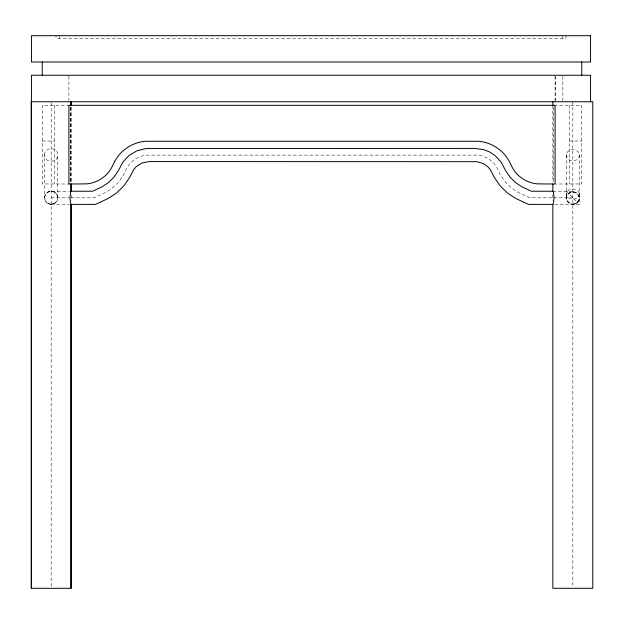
<?xml version="1.0" encoding="UTF-8"?>
<svg xmlns="http://www.w3.org/2000/svg" width="624" height="624" viewBox="0 0 624 624"><rect width="100%" height="100%" fill="white"/><g stroke="black" fill="none" stroke-linecap="round" stroke-linejoin="round"><path stroke-width="0.47" stroke-dasharray="3.12 2.34" d="M44.647 154.931C44.327 146.554 58.016 146.554 57.697 154.931L57.697 197.753C58.016 206.138 44.327 206.138 44.647 197.753L44.647 154.931C44.327 163.316 58.016 163.316 57.697 154.931M44.647 197.753C44.624 194.267 47.681 191.209 51.176 191.233L69.241 191.233M579.407 154.931C579.368 162.685 566.28 162.685 566.249 154.931C567.044 147.927 578.612 147.927 579.407 154.931L579.407 204.391L554.759 204.391M577.481 202.41C583.526 196.856 573.869 187.964 568.402 193.534C561.834 199.009 571.997 208.572 577.481 202.41A6.669 6.607 -90 0 1 568.191 202.41M577.481 201.973C583.526 196.529 573.433 188.924 568.402 193.931C561.826 199.274 572.419 207.527 577.481 201.973L577.481 202.465L576.771 202.465M69.755 105.347L42.229 105.292L42.229 183.955L69.498 184.01M554.245 105.347L581.771 105.292L581.771 183.955L556.039 184.01M42.229 141.024L54.772 141.024M569.228 141.024L581.771 141.024M552.856 191.233L572.824 191.233M51.176 191.326L51.901 191.326M51.176 197.808L69.03 197.808M70.91 197.808L94.076 197.808L105.144 192.644A45.809 45.809 0 0 0 123.911 174.221L126.929 168.028A25.171 25.171 0 0 1 146.546 155.119L477.454 155.119A25.171 25.171 0 0 1 497.071 168.028L500.089 174.221A45.809 45.809 0 0 0 518.856 192.644L529.924 197.808L552.856 197.808M553.808 197.808L572.824 197.808M51.176 204.391L69.241 204.391M52.861 191.451L51.176 191.233C54.662 191.209 57.72 194.267 57.697 197.753A6.529 6.529 0 0 1 47.908 203.408A6.529 6.529 0 0 1 47.908 192.106A6.529 6.529 0 0 1 57.697 197.753M566.249 191.233L577.481 202.465M572.824 101.751L572.824 587.332M569.228 105.292L569.228 184.01M566.249 154.931L566.249 197.808M565.991 35.693L565.991 38.321L56.004 38.321L56.004 35.693M562.84 76.206L562.84 100.799M562.271 35.693L562.271 38.321M555.532 76.206L555.532 100.799M555.095 76.206L555.095 100.799M553.348 107.289L553.309 182.068M552.856 105.347L552.856 182.068M552.856 194.992L552.856 200.632M71.144 107.289L71.144 182.068M71.144 194.992L71.144 200.632M70.91 107.289L70.91 182.068M70.691 107.289L70.691 182.068M70.418 107.289L70.418 182.068M68.905 76.206L68.905 100.799M59.717 35.693L59.717 38.321M54.772 105.292L54.772 184.01M51.176 102.718L51.176 587.332M572.824 204.337A6.583 6.583 0 0 0 579.407 197.753A6.614 6.614 0 0 0 566.249 197.753A6.583 6.583 0 0 0 571.124 204.11M46.574 193.144A6.614 6.552 -90 0 1 55.786 193.144M55.786 202.371A6.614 6.552 -90 0 1 46.574 202.371M568.409 193.534A6.708 6.646 -90 0 1 577.255 193.534M579.407 193.814C579.017 200.928 566.631 200.928 566.249 193.814C567.372 187.403 578.284 187.403 579.407 193.814"/><path stroke-width="0.94" d="M71.144 184.01L71.144 191.233A6.669 0.874 -90 0 0 70.535 193.159L69.88 197.808L70.535 202.465A6.669 0.874 -90 0 0 71.144 204.391L71.144 588.307L31.2 588.307L31.2 101.751L592.8 101.751L592.8 588.307L552.856 588.307L552.856 204.391A6.669 0.874 -90 0 0 553.465 202.465L554.12 197.808L553.465 193.159A6.669 0.874 -90 0 0 552.856 191.233L531.383 191.233L521.929 186.818L515.58 182.637L510.159 177.31L505.861 171.038L501.22 162.232L494.972 155.462L489.832 152.077L484.13 149.752L474.926 148.411L145.907 148.559L136.96 150.774L129.028 155.462L122.78 162.232L118.139 171.038L113.841 177.31L108.42 182.637L102.071 186.818L92.617 191.233L70.91 191.233L70.91 184.01M552.856 204.391L528.466 204.391L515.783 198.471L507.304 192.886L500.058 185.773L494.325 177.395L490.355 169.673L488.038 166.912L483.686 163.73L476.814 161.678L149.393 161.569L141.952 162.973L135.962 166.912L133.645 169.673L129.675 177.395L123.942 185.773L116.696 192.886L108.217 198.471L95.534 204.391L70.91 204.391L70.91 588.307M590.554 101.751L590.554 75.254L31.434 75.254L31.434 588.307M581.771 62.01L581.771 75.254M552.856 101.751L552.856 105.347M552.856 184.01L552.856 191.233M71.144 101.751L71.144 105.347M70.91 101.751L70.91 105.347M42.229 62.01L42.229 75.254M114.73 161.312L111.712 167.497A31.886 31.886 0 0 1 86.869 183.862L68.905 184.01L68.905 105.347L555.095 105.347L555.095 184.01L537.131 183.862A31.886 31.886 0 0 1 512.288 167.497L509.27 161.312A39.101 39.101 0 0 0 478.803 141.258L145.197 141.258A39.101 39.101 0 0 0 114.73 161.312M590.554 35.693L31.434 35.693L31.434 62.01L590.554 62.01L590.554 35.693"/></g></svg>
